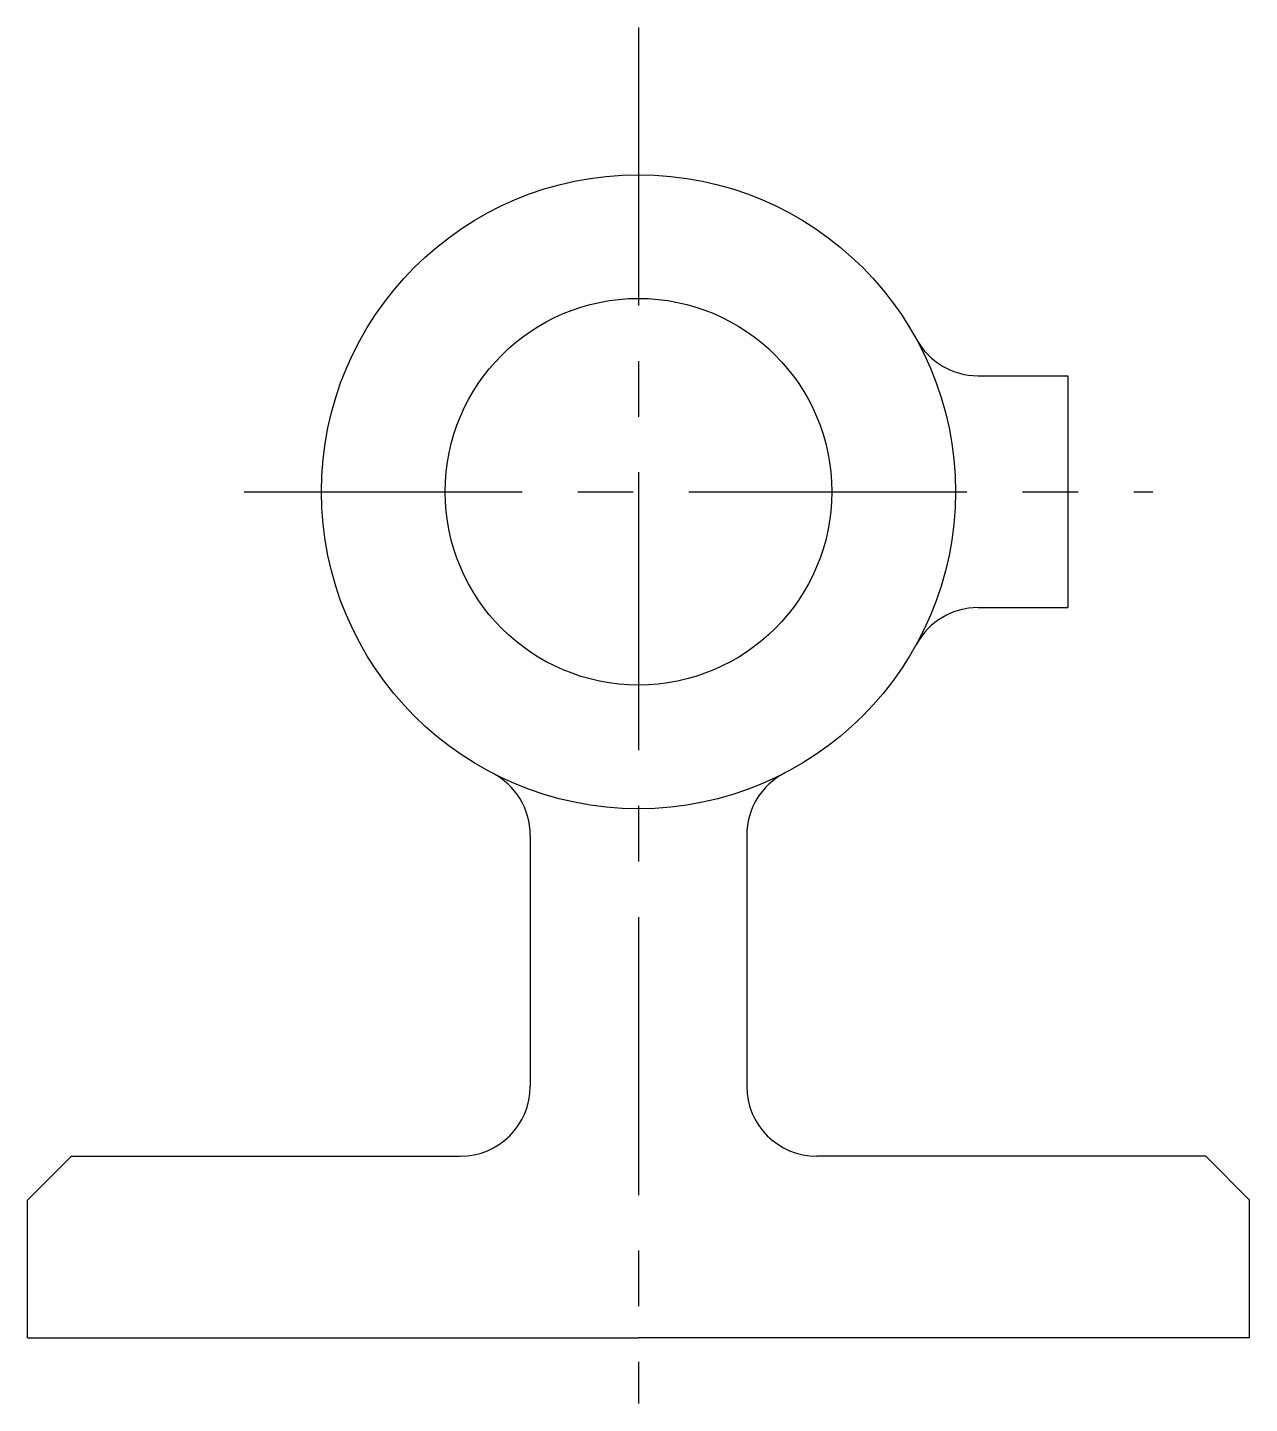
# Model space of a CAD drawing. Header units: millimetres. Extents: x 747 to 887, y -1040 to -883.
import ezdxf

# ---------------------------------------------------------------- set-up
doc = ezdxf.new("R2010")
doc.units = ezdxf.units.MM
doc.linetypes.add('CENTER', pattern=[50.8, 31.75, -6.35, 6.35, -6.35])
doc.layers.add('点画线', color=1, linetype='CENTER')
doc.layers.add('粗实线', color=7, linetype='Continuous')

msp = doc.modelspace()

# ---------------------------------------------------------------- linework, layer by layer
at = {"layer": '点画线'}
for p, q in [((817.09, -882.56), (817.09, -1039.72)), ((772.05, -935.58), (875.83, -935.58))]:
    msp.add_line(p, q, dxfattribs=at)
at = {"layer": '粗实线'}
for p, q in [((855.87, -922.34), (866.11, -922.34)), ((866.11, -922.34), (866.11, -948.82)), ((855.87, -948.82), (866.11, -948.82)), ((804.73, -974.82), (804.73, -1003.48)), ((829.46, -974.82), (829.46, -1003.48)), ((747.32, -1016.48), (752.32, -1011.48)), ((752.32, -1011.48), (796.73, -1011.48)), ((881.87, -1011.48), (837.46, -1011.48)), ((881.87, -1011.48), (886.87, -1016.48)), ((747.32, -1032.22), (747.32, -1016.48)), ((886.87, -1032.22), (886.87, -1016.48)), ((747.32, -1032.22), (817.09, -1032.22)), ((886.87, -1032.22), (817.09, -1032.22))]:
    msp.add_line(p, q, dxfattribs=at)
for radius in [36.21, 22.08]:
    msp.add_circle((817.09, -935.58), radius, dxfattribs=at)
for centre, start, end in [((855.87, -914.34), 208.709, 270), ((855.87, -956.82), 90, 151.291), ((796.73, -974.82), 0, 62.5729), ((837.46, -974.82), 117.4271, 180), ((796.73, -1003.48), 270, 0), ((837.46, -1003.48), 180, 270)]:
    msp.add_arc(centre, 8, start, end, dxfattribs=at)

doc.saveas('drawing.dxf')
